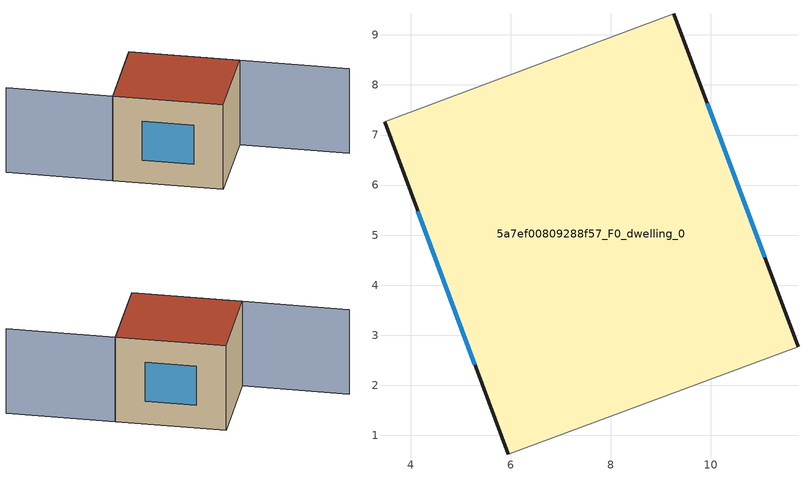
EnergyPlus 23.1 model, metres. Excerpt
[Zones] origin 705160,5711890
5a7ef00809288f57_F0_dwelling_0
 floor ground (EU_floor_Construction): 9.26,9.42 11.74,2.77 5.95,0.62 3.48,7.26 z0
 wall outside (EU_wall_Construction): 11.74,2.77 9.26,9.42 / 3.48,7.26 5.95,0.62 z0:6
 wall adiabatic (EU_wall_Construction): 9.26,9.42 3.48,7.26 / 5.95,0.62 11.74,2.77 z0:6
 window (EU_Window_Construction): 11.08,4.56 9.93,7.63 / 4.14,5.48 5.29,2.41 z1.61:4.39
 roof outside (EU_roof_Construction): 11.74,2.77 9.26,9.42 3.48,7.26 5.95,0.62 z6
shading: 5.95,0.62 11.74,2.78 / 11.74,2.78 14.18,-3.77 / 9.27,9.42 3.48,7.26 / 3.48,7.26 1.1,13.65 z0:6
[Building]
EU S2 Campaign: North Axis=0; Terrain=City; Solar Distribution=FullExterior
[Site:Location]
London: Latitude=51.5; Longitude=-0.5; Time Zone=0; Elevation=25
[SizingPeriod:WeatherFileDays]
AnnualSizingPeriod: Begin Month=1; Begin Day of Month=1; End Month=12; End Day of Month=31; Day of Week for Start Day=Monday; Use Weather File Daylight Saving Period=No; Use Weather File Rain and Snow Indicators=No
[MATERIAL]
EU_InternalMass_Material: Roughness=MediumRough; Thickness=0.1; Conductivity=1; Density=1800; Specific Heat=900; Thermal Absorptance=0.9; Solar Absorptance=0.7; Visible Absorptance=0.7
[MATERIAL:NOMASS] Roughness=MediumRough; Thermal Absorptance=0.9; Solar Absorptance=0.7; Visible Absorptance=0.7
Name | Thermal Resistance
EU_wall_NoMass | 0.735294
EU_roof_NoMass | 0.520833
EU_floor_NoMass | 1.81159
[WINDOWMATERIAL:SIMPLEGLAZINGSYSTEM]
EU_Window_SimpleGlazing: UFactor=3.92; Solar Heat Gain Coefficient=0.85; Visible Transmittance=0.85
[CONSTRUCTION]
EU_wall_Construction: EU_wall_NoMass
EU_roof_Construction: EU_roof_NoMass
EU_floor_Construction: EU_floor_NoMass
EU_InternalMass_Construction: EU_InternalMass_Material
EU_Window_Construction: EU_Window_SimpleGlazing
[ZONE]
5a7ef00809288f57_F0_dwelling_0: Type=1; Multiplier=1; Ceiling Height=autocalculate; Volume=262.663; Floor Area=autocalculate; Part of Total Floor Area=Yes
[INTERNALMASS]
5a7ef00809288f57_F0_dwelling_0_EU_InternalMass: Construction=EU_InternalMass_Construction; Zone or ZoneList=5a7ef00809288f57_F0_dwelling_0; Surface Area=43.7767
[OTHEREQUIPMENT]
EU_Step8_InternalGain_5a7ef00809288f57_F0_dwelling_0_f000: Fuel Type=Electricity; Zone or ZoneList or Space or SpaceList=5a7ef00809288f57_F0_dwelling_0; Schedule=EU_Step8_GainSchedule_5a7ef00809288f57_F0_dwelling_0_f000; Design Level Calculation Method=Watts/Area; Power per Zone Floor Area=1; Fraction Latent=0; Fraction Radiant=0; Fraction Lost=0; Carbon Dioxide Generation Rate=0; EndUse Subcategory=EU_Step8_InternalGains
[ZONEVENTILATION:DESIGNFLOWRATE]
EU_ConstantAir_5a7ef00809288f57_F0_dwelling_0: Zone or ZoneList or Space or SpaceList=5a7ef00809288f57_F0_dwelling_0; Schedule=EU_AlwaysOn; Design Flow Rate Calculation Method=AirChanges/Hour; Air Changes per Hour=0.48; Ventilation Type=Natural; Fan Pressure Rise=0; Fan Total Efficiency=1; Constant Term Coefficient=1; Temperature Term Coefficient=0; Velocity Term Coefficient=0; Velocity Squared Term Coefficient=0; Minimum Indoor Temperature=-100; Maximum Indoor Temperature=100; Delta Temperature=-100; Minimum Outdoor Temperature=-100; Maximum Outdoor Temperature=100; Maximum Wind Speed=40
[HVACTEMPLATE:THERMOSTAT]
EU_HeatOnly_5a7ef00809288f57_F0_dwelling_0: Constant Heating Setpoint=20; Constant Cooling Setpoint=50
[HVACTEMPLATE:ZONE:IDEALLOADSAIRSYSTEM]
5a7ef00809288f57_F0_dwelling_0: Template Thermostat=EU_HeatOnly_5a7ef00809288f57_F0_dwelling_0; System Availability Schedule=EU_AlwaysOn; Maximum Heating Supply Air Temperature=50; Minimum Cooling Supply Air Temperature=13; Maximum Heating Supply Air Humidity Ratio=0.0156; Minimum Cooling Supply Air Humidity Ratio=0.0077; Heating Limit=NoLimit; Cooling Limit=NoLimit; Heating Availability Schedule=EU_AlwaysOn; Cooling Availability Schedule=EU_CoolingOff; Dehumidification Control Type=ConstantSensibleHeatRatio; Cooling Sensible Heat Ratio=0.7; Dehumidification Setpoint=60; Humidification Control Type=None; Humidification Setpoint=30; Outdoor Air Method=None; Outdoor Air Flow Rate per Person=0.00944; Outdoor Air Flow Rate per Zone Floor Area=0; Outdoor Air Flow Rate per Zone=0; Demand Controlled Ventilation Type=None; Outdoor Air Economizer Type=NoEconomizer; Heat Recovery Type=None; Sensible Heat Recovery Effectiveness=0.7; Latent Heat Recovery Effectiveness=0.65
[SIZING:ZONE]
5a7ef00809288f57_F0_dwelling_0: Zone Cooling Design Supply Air Temperature Input Method=SupplyAirTemperature; Zone Cooling Design Supply Air Temperature=13; Zone Heating Design Supply Air Temperature Input Method=SupplyAirTemperature; Zone Heating Design Supply Air Temperature=50; Zone Cooling Design Supply Air Humidity Ratio=0.008; Zone Heating Design Supply Air Humidity Ratio=0.008; Cooling Design Air Flow Method=DesignDay; Cooling Design Air Flow Rate=0; Cooling Minimum Air Flow per Zone Floor Area=0.000762; Cooling Minimum Air Flow=0; Cooling Minimum Air Flow Fraction=0.2; Heating Design Air Flow Method=DesignDay; Heating Design Air Flow Rate=0; Heating Maximum Air Flow per Zone Floor Area=0.002032; Heating Maximum Air Flow=0.141576; Heating Maximum Air Flow Fraction=0.3; Account for Dedicated Outdoor Air System=No; Dedicated Outdoor Air System Control Strategy=NeutralSupplyAir; Dedicated Outdoor Air Low Setpoint Temperature for Design=autosize; Dedicated Outdoor Air High Setpoint Temperature for Design=autosize; Zone Load Sizing Method=Sensible Load Only No Latent Load; Zone Latent Cooling Design Supply Air Humidity Ratio Input Method=HumidityRatioDifference; Zone Cooling Design Supply Air Humidity Ratio Difference=0.005; Zone Latent Heating Design Supply Air Humidity Ratio Input Method=HumidityRatioDifference; Zone Humidification Design Supply Air Humidity Ratio Difference=0.005
[SCHEDULE:CONSTANT]
Name | Hourly Value
EU_AlwaysOn | 1
EU_CoolingOff | 0
[SCHEDULE:FILE]
EU_Step8_GainSchedule_5a7ef00809288f57_F0_dwelling_0_f000: File=../../schedules/5a7ef00809288f57/5a7ef00809288f57_F0_dwelling_0_f000_gain.csv; Column Number=1; Rows to Skip at Top=0; Number of Hours of Data=8760; Column Separator=Comma; Interpolate to Timestep=No; Minutes per Item=60; Adjust Schedule for Daylight Savings=Yes
